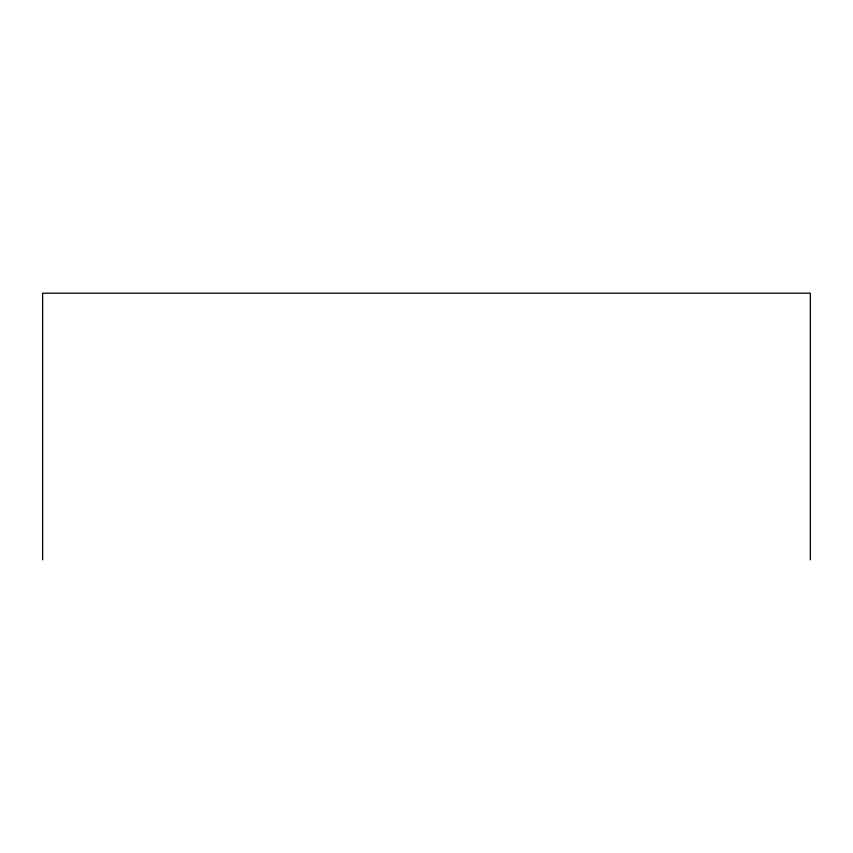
<?xml version="1.0" encoding="UTF-8"?>
<svg xmlns="http://www.w3.org/2000/svg" width="853" height="853" viewBox="0 0 853 853"><rect width="100%" height="100%" fill="white"/><g stroke="black" fill="none" stroke-linecap="round" stroke-linejoin="round"><path stroke-width="1.28" d="M810.35 559.813L810.35 293.187L42.65 293.187L42.65 559.813"/></g></svg>
